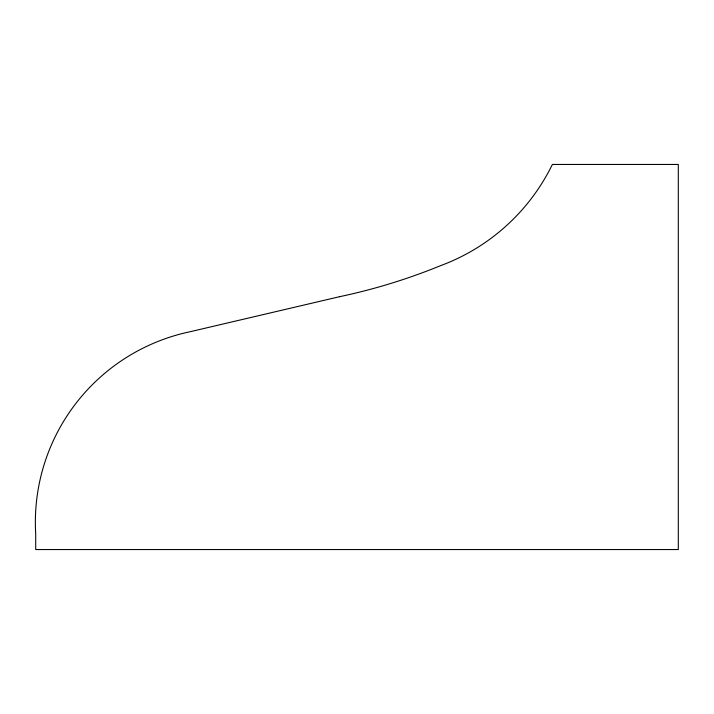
<?xml version="1.0" encoding="UTF-8"?>
<svg xmlns="http://www.w3.org/2000/svg" width="714" height="714" viewBox="0 0 714 714"><rect width="100%" height="100%" fill="white"/><g stroke="black" fill="none" stroke-linecap="round" stroke-linejoin="round"><path stroke-width="1.07" d="M339.48 296.712L190.192 331.715A194.779 194.779 0 0 0 35.709 533.983L35.709 549.548L678.3 549.548L678.3 164.452L552.377 164.452A202.499 202.499 0 0 1 440.734 265.59A587.354 587.354 0 0 1 339.48 296.712"/></g></svg>
